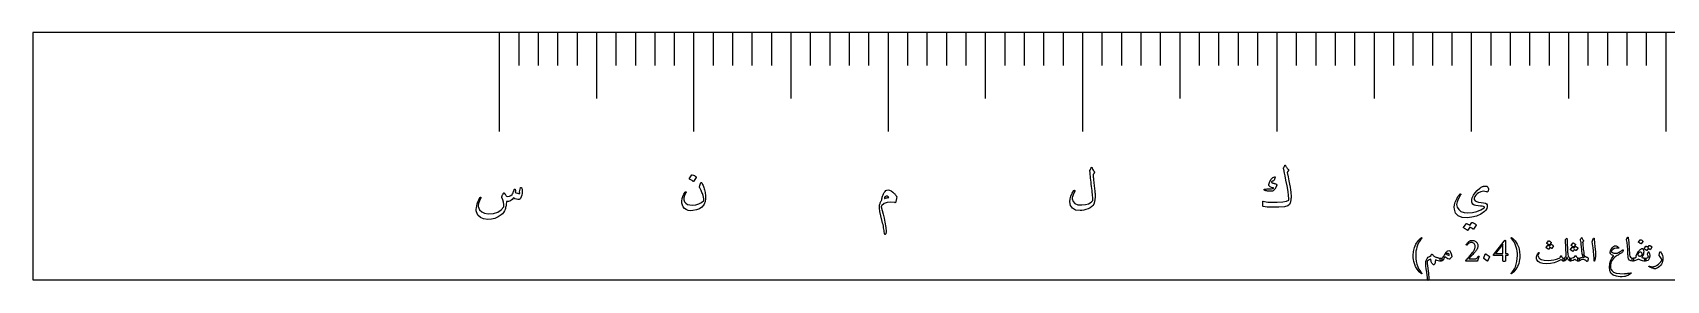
# Model space of a CAD drawing. Header units: millimetres. Extents: x -198 to 198, y 0 to 30.
# Drawn here: x -198 to 0.1, y -0.1 to 30 of the extents above; entities that cross this region are included whole.
import ezdxf

# ---------------------------------------------------------------- set-up
doc = ezdxf.new("R2010")
doc.units = ezdxf.units.MM
for name, color, linetype in [('CUT_OUTER', 1, 'Continuous'), ('ENGRAVE', 7, 'Continuous'), ('ENGRAVE_FINE', 8, 'Continuous'), ('TEXT', 5, 'Continuous')]:
    doc.layers.add(name, color=color, linetype=linetype)

msp = doc.modelspace()

# ---------------------------------------------------------------- linework, layer by layer
at = {"layer": 'CUT_OUTER'}
msp.add_lwpolyline([(-197.9899, 0), (197.9899, 0), (197.9899, 30), (-197.9899, 30)], close=True, dxfattribs=at)
at = {"layer": 'ENGRAVE'}
for points in [[(-141.4214, 30), (-141.4214, 18)], [(-129.6362, 30), (-129.6362, 22)], [(-117.8511, 30), (-117.8511, 18)], [(-106.066, 30), (-106.066, 22)], [(-94.2809, 30), (-94.2809, 18)], [(-82.4958, 30), (-82.4958, 22)], [(-70.7107, 30), (-70.7107, 18)], [(-58.9256, 30), (-58.9256, 22)], [(-47.1405, 30), (-47.1405, 18)], [(-35.3553, 30), (-35.3553, 22)], [(-23.5702, 30), (-23.5702, 18)], [(-11.7851, 30), (-11.7851, 22)], [(0, 30), (0, 18)]]:
    msp.add_lwpolyline(points, dxfattribs=at)
at = {"layer": 'ENGRAVE_FINE'}
for points in [[(-139.0643, 30), (-139.0643, 26)], [(-136.7073, 30), (-136.7073, 26)], [(-134.3503, 30), (-134.3503, 26)], [(-131.9933, 30), (-131.9933, 26)], [(-127.2792, 30), (-127.2792, 26)], [(-124.9222, 30), (-124.9222, 26)], [(-122.5652, 30), (-122.5652, 26)], [(-120.2082, 30), (-120.2082, 26)], [(-115.4941, 30), (-115.4941, 26)], [(-113.1371, 30), (-113.1371, 26)], [(-110.7801, 30), (-110.7801, 26)], [(-108.423, 30), (-108.423, 26)], [(-103.709, 30), (-103.709, 26)], [(-101.352, 30), (-101.352, 26)], [(-98.9949, 30), (-98.9949, 26)], [(-96.6379, 30), (-96.6379, 26)], [(-91.9239, 30), (-91.9239, 26)], [(-89.5669, 30), (-89.5669, 26)], [(-87.2098, 30), (-87.2098, 26)], [(-84.8528, 30), (-84.8528, 26)], [(-80.1388, 30), (-80.1388, 26)], [(-77.7817, 30), (-77.7817, 26)], [(-75.4247, 30), (-75.4247, 26)], [(-73.0677, 30), (-73.0677, 26)], [(-68.3537, 30), (-68.3537, 26)], [(-65.9966, 30), (-65.9966, 26)], [(-63.6396, 30), (-63.6396, 26)], [(-61.2826, 30), (-61.2826, 26)], [(-56.5685, 30), (-56.5685, 26)], [(-54.2115, 30), (-54.2115, 26)], [(-51.8545, 30), (-51.8545, 26)], [(-49.4975, 30), (-49.4975, 26)], [(-44.7834, 30), (-44.7834, 26)], [(-42.4264, 30), (-42.4264, 26)], [(-40.0694, 30), (-40.0694, 26)], [(-37.7124, 30), (-37.7124, 26)], [(-32.9983, 30), (-32.9983, 26)], [(-30.6413, 30), (-30.6413, 26)], [(-28.2843, 30), (-28.2843, 26)], [(-25.9272, 30), (-25.9272, 26)], [(-21.2132, 30), (-21.2132, 26)], [(-18.8562, 30), (-18.8562, 26)], [(-16.4992, 30), (-16.4992, 26)], [(-14.1421, 30), (-14.1421, 26)], [(-9.4281, 30), (-9.4281, 26)], [(-7.0711, 30), (-7.0711, 26)], [(-4.714, 30), (-4.714, 26)], [(-2.357, 30), (-2.357, 26)]]:
    msp.add_lwpolyline(points, dxfattribs=at)
at = {"layer": 'TEXT'}
for points in [[(-46.0856, 13.8452), (-46.0493, 13.776), (-46.0114, 13.7105), (-45.9719, 13.6486), (-45.9308, 13.5903), (-45.8876, 13.5357), (-45.8421, 13.4847), (-45.7941, 13.4373), (-45.7437, 13.3935), (-45.7243, 13.369), (-45.7179, 13.3403), (-45.7243, 13.3077), (-45.7437, 13.271), (-45.8598, 13.0774), (-45.8711, 13.0565), (-45.8792, 13.0387), (-45.884, 13.0242), (-45.8856, 13.0129), (-45.7796, 12.4897), (-45.6872, 12.0169), (-45.6086, 11.5946), (-45.5437, 11.2226), (-45.4929, 10.9014), (-45.4566, 10.6315), (-45.4348, 10.4127), (-45.4275, 10.2452), (-45.4275, 9.929), (-45.4332, 9.8288), (-45.4437, 9.7282), (-45.459, 9.6272), (-45.4792, 9.5258), (-45.5046, 9.424), (-45.5356, 9.3218), (-45.5723, 9.2192), (-45.6146, 9.1161), (-45.809, 8.9633), (-46.2372, 8.8597), (-46.8993, 8.8052), (-47.7953, 8.8), (-48.0751, 8.8097), (-48.334, 8.8258), (-48.5719, 8.8484), (-48.7888, 8.8774), (-48.8086, 8.8859), (-48.8227, 8.8984), (-48.8312, 8.9149), (-48.834, 8.9355), (-48.8398, 9.0343), (-48.8445, 9.1242), (-48.8479, 9.2052), (-48.8501, 9.2774), (-48.8511, 9.3415), (-48.8509, 9.3984), (-48.8495, 9.448), (-48.8469, 9.4903), (-48.8441, 9.5141), (-48.8356, 9.5274), (-48.8215, 9.5302), (-48.8017, 9.5226), (-48.6509, 9.477), (-48.4566, 9.4435), (-48.2187, 9.4222), (-47.9372, 9.4129), (-47.0965, 9.4133), (-46.4388, 9.4532), (-45.9642, 9.5327), (-45.6727, 9.6516), (-45.6731, 9.848), (-45.713, 10.2048), (-45.7925, 10.7222), (-45.9114, 11.4), (-46.036, 12.0786), (-46.1324, 12.5919), (-46.2005, 12.9399), (-46.2405, 13.1226), (-46.253, 13.1726), (-46.2646, 13.2194), (-46.2755, 13.2629), (-46.2856, 13.3032), (-46.2949, 13.3399), (-46.3034, 13.3726), (-46.311, 13.4012), (-46.3179, 13.4258), (-46.3292, 13.4794), (-46.3308, 13.5306), (-46.3227, 13.5794), (-46.305, 13.6258), (-46.1824, 13.871), (-46.1723, 13.8875), (-46.1614, 13.8984), (-46.1497, 13.9036), (-46.1372, 13.9032), (-46.1219, 13.8948), (-46.1082, 13.8823), (-46.0961, 13.8657), (-46.0856, 13.8452)], [(-118.064, 12.7355), (-118.056, 12.7435), (-118.0447, 12.7484), (-118.0302, 12.75), (-118.0124, 12.7484), (-117.887, 12.6976), (-117.7689, 12.6355), (-117.658, 12.5621), (-117.5544, 12.4774), (-117.5443, 12.4645), (-117.5398, 12.4516), (-117.541, 12.4387), (-117.5479, 12.4258), (-117.8511, 11.9355), (-117.8624, 11.9238), (-117.8769, 11.921), (-117.8947, 11.927), (-117.9156, 11.9419), (-117.9338, 11.9548), (-117.9624, 11.9742), (-118.0015, 12), (-118.0511, 12.0323), (-118.112, 12.071), (-118.185, 12.1161), (-118.2701, 12.1677), (-118.3673, 12.2258), (-118.3802, 12.2355), (-118.3866, 12.2452), (-118.3866, 12.2548), (-118.3802, 12.2645)], [(-69.6687, 13.6), (-69.6575, 13.6198), (-69.6429, 13.6339), (-69.6252, 13.6423), (-69.6042, 13.6452), (-69.5833, 13.6415), (-69.5655, 13.6306), (-69.551, 13.6125), (-69.5397, 13.5871), (-69.4796, 13.4391), (-69.4155, 13.3113), (-69.3474, 13.2036), (-69.2752, 13.1161), (-69.2538, 13.0847), (-69.2478, 13.0484), (-69.257, 13.0073), (-69.2816, 12.9613), (-69.2974, 12.9391), (-69.3123, 12.9177), (-69.3264, 12.8972), (-69.3397, 12.8774), (-69.3522, 12.8589), (-69.3639, 12.8419), (-69.3748, 12.8266), (-69.3849, 12.8129), (-69.4018, 12.7879), (-69.4139, 12.7581), (-69.4212, 12.7234), (-69.4236, 12.6839), (-69.4159, 12.5724), (-69.4058, 12.4508), (-69.3933, 12.3192), (-69.3784, 12.1774), (-69.3615, 12.0256), (-69.3429, 11.8637), (-69.3228, 11.6917), (-69.301, 11.5097), (-69.2766, 11.328), (-69.255, 11.1573), (-69.2363, 10.9974), (-69.2204, 10.8484), (-69.2068, 10.7099), (-69.1954, 10.5815), (-69.1859, 10.4631), (-69.1784, 10.3548), (-69.17, 10.0343), (-69.1962, 9.7306), (-69.257, 9.444), (-69.3526, 9.1742), (-69.4458, 9.0157), (-69.5897, 8.8694), (-69.7845, 8.7351), (-70.03, 8.6129), (-70.2962, 8.5117), (-70.5462, 8.4403), (-70.78, 8.3988), (-70.9978, 8.3871), (-71.5429, 8.4621), (-71.9333, 8.6677), (-72.1687, 9.004), (-72.2494, 9.471), (-72.2212, 9.819), (-72.13, 10.1597), (-71.976, 10.4931), (-71.7591, 10.8194), (-71.7425, 10.8383), (-71.7252, 10.85), (-71.707, 10.8544), (-71.6881, 10.8516), (-71.6679, 10.844), (-71.6526, 10.8339), (-71.6421, 10.8214), (-71.6365, 10.8065), (-71.6325, 10.7843), (-71.6333, 10.7629), (-71.6389, 10.7423), (-71.6494, 10.7226), (-71.7974, 10.4343), (-71.8994, 10.1887), (-71.9554, 9.9859), (-71.9655, 9.8258), (-71.8579, 9.481), (-71.6252, 9.2403), (-71.2675, 9.1036), (-70.7849, 9.071), (-70.3498, 9.1181), (-69.98, 9.2274), (-69.6756, 9.3988), (-69.4365, 9.6323), (-69.4415, 9.745), (-69.4502, 9.8766), (-69.4625, 10.0272), (-69.4784, 10.1968), (-69.4984, 10.3857), (-69.5228, 10.5944), (-69.5516, 10.8228), (-69.5849, 11.071), (-69.6163, 11.327), (-69.6462, 11.579), (-69.6744, 11.827), (-69.701, 12.071), (-69.7256, 12.3109), (-69.7478, 12.5468), (-69.7675, 12.7786), (-69.7849, 13.0065), (-69.8107, 13.2258), (-69.8095, 13.2508), (-69.8058, 13.2742), (-69.7998, 13.296), (-69.7913, 13.3161)], [(-47.3824, 12.5032), (-47.3703, 12.5016), (-47.3598, 12.4968), (-47.3509, 12.4887), (-47.3437, 12.4774), (-47.3413, 12.4673), (-47.3405, 12.4565), (-47.3413, 12.4448), (-47.3437, 12.4323), (-47.4792, 12.0903), (-47.4957, 12.0556), (-47.513, 12.029), (-47.5312, 12.0105), (-47.5501, 12), (-47.6312, 11.977), (-47.7001, 11.9468), (-47.757, 11.9093), (-47.8017, 11.8645), (-47.8106, 11.8411), (-47.7985, 11.8161), (-47.7655, 11.7895), (-47.7114, 11.7613), (-47.6753, 11.7488), (-47.638, 11.7371), (-47.5995, 11.7262), (-47.5598, 11.7161), (-47.5185, 11.7069), (-47.4751, 11.6984), (-47.4298, 11.6907), (-47.3824, 11.6839), (-47.2187, 11.6157), (-47.1663, 11.4758), (-47.2251, 11.2641), (-47.3953, 10.9806), (-47.4655, 10.8964), (-47.534, 10.8306), (-47.6009, 10.7835), (-47.6663, 10.7548), (-47.738, 10.7399), (-47.8372, 10.7339), (-47.9638, 10.7367), (-48.1179, 10.7484), (-48.1965, 10.756), (-48.2711, 10.7661), (-48.3417, 10.7786), (-48.4082, 10.7935), (-48.4707, 10.8097), (-48.5292, 10.8258), (-48.5836, 10.8419), (-48.634, 10.8581), (-48.665, 10.8754), (-48.6872, 10.8952), (-48.7005, 10.9173), (-48.705, 10.9419), (-48.7009, 10.9673), (-48.6888, 10.9855), (-48.6687, 10.9964), (-48.6405, 11), (-48.5505, 11.006), (-48.4485, 11.0113), (-48.3344, 11.0157), (-48.2082, 11.0194), (-47.9727, 11.0262), (-47.7888, 11.0403), (-47.6566, 11.0617), (-47.5759, 11.0903), (-47.5655, 11.098), (-47.5598, 11.1081), (-47.559, 11.1206), (-47.563, 11.1355), (-47.5687, 11.1448), (-47.5792, 11.1532), (-47.5945, 11.1609), (-47.6146, 11.1677), (-47.8017, 11.2129), (-47.88, 11.2355), (-47.9469, 11.2645), (-48.0025, 11.3), (-48.0469, 11.3419), (-48.0844, 11.3911), (-48.1066, 11.4419), (-48.1134, 11.4944), (-48.105, 11.5484), (-47.9872, 11.9129), (-47.8275, 12.1935), (-47.6259, 12.3903), (-47.3824, 12.5032)], [(-138.8601, 11.1419), (-138.8488, 11.1702), (-138.8343, 11.1903), (-138.8165, 11.2024), (-138.7955, 11.2065), (-138.7685, 11.2032), (-138.7455, 11.1935), (-138.7266, 11.1774), (-138.7117, 11.1548), (-138.675, 11.0742), (-138.6488, 10.9742), (-138.633, 10.8548), (-138.6278, 10.7161), (-138.6419, 10.4895), (-138.6843, 10.2742), (-138.7548, 10.0702), (-138.8536, 9.8774), (-138.8875, 9.831), (-138.9246, 9.7952), (-138.9649, 9.7698), (-139.0085, 9.7548), (-139.1661, 9.7448), (-139.3359, 9.7726), (-139.5177, 9.8383), (-139.7117, 9.9419), (-139.875, 9.7181), (-140.0681, 9.5694), (-140.2911, 9.4956), (-140.5439, 9.4968), (-140.5522, 9.3607), (-140.5641, 9.2298), (-140.5796, 9.1042), (-140.5988, 8.9839), (-140.6216, 8.8679), (-140.648, 8.7556), (-140.678, 8.647), (-140.7117, 8.5419), (-140.7899, 8.3524), (-140.8955, 8.1774), (-141.0286, 8.0169), (-141.1891, 7.871), (-141.5645, 7.621), (-141.9617, 7.4452), (-142.3806, 7.3435), (-142.8214, 7.3161), (-143.3177, 7.3835), (-143.7101, 7.5597), (-143.9984, 7.8448), (-144.1826, 8.2387), (-144.2076, 8.3806), (-144.2117, 8.5484), (-144.1947, 8.7419), (-144.1568, 8.9613), (-144.096, 9.2016), (-144.0101, 9.4516), (-143.8992, 9.7113), (-143.7633, 9.9806), (-143.7524, 9.9976), (-143.7391, 10.0097), (-143.7234, 10.0169), (-143.7052, 10.0194), (-143.6871, 10.0177), (-143.6714, 10.0129), (-143.658, 10.0048), (-143.6472, 9.9935), (-143.6399, 9.977), (-143.6375, 9.9597), (-143.6399, 9.9415), (-143.6472, 9.9226), (-143.8197, 9.5641), (-143.931, 9.2694), (-143.981, 9.0383), (-143.9697, 8.871), (-143.8068, 8.502), (-143.5504, 8.2339), (-143.2004, 8.0665), (-142.7568, 8), (-142.1367, 8.0395), (-141.6117, 8.1968), (-141.1818, 8.4718), (-140.8472, 8.8645), (-140.8484, 9.1234), (-140.8907, 9.3968), (-140.9742, 9.6847), (-141.0988, 9.9871), (-141.1145, 10.0177), (-141.123, 10.0452), (-141.1242, 10.0694), (-141.1181, 10.0903), (-141.0835, 10.1623), (-141.0504, 10.2298), (-141.0189, 10.2929), (-140.9891, 10.3516), (-140.9609, 10.405), (-140.9343, 10.4524), (-140.9093, 10.4938), (-140.8859, 10.529), (-140.8726, 10.544), (-140.8585, 10.55), (-140.8435, 10.5472), (-140.8278, 10.5355), (-140.8197, 10.5266), (-140.8085, 10.5129), (-140.7939, 10.4944), (-140.7762, 10.471), (-140.756, 10.4427), (-140.7343, 10.4097), (-140.7109, 10.3718), (-140.6859, 10.329), (-140.6351, 10.2468), (-140.5923, 10.1871), (-140.5576, 10.15), (-140.531, 10.1355), (-140.3633, 10.1214), (-140.1955, 10.15), (-140.0278, 10.2214), (-139.8601, 10.3355), (-139.7992, 10.4113), (-139.7391, 10.5355), (-139.6798, 10.7081), (-139.6214, 10.929), (-139.6157, 10.95), (-139.6052, 10.9677), (-139.5899, 10.9823), (-139.5697, 10.9935), (-139.5508, 11.0008), (-139.5326, 11.0032), (-139.5153, 11.0008), (-139.4988, 10.9935), (-139.4742, 10.9532), (-139.4649, 10.8774), (-139.471, 10.7661), (-139.4923, 10.6194), (-139.3621, 10.5395), (-139.223, 10.4871), (-139.075, 10.4621), (-138.9181, 10.4645), (-138.9201, 10.5117), (-138.9262, 10.55), (-138.9363, 10.5794), (-138.9504, 10.6), (-138.9665, 10.6194), (-138.9762, 10.6387), (-138.9794, 10.6581), (-138.9762, 10.6774)], [(-116.8705, 11.7677), (-116.8165, 11.6589), (-116.764, 11.5452), (-116.7132, 11.4266), (-116.664, 11.3032), (-116.6173, 11.1742), (-116.5737, 11.0387), (-116.5334, 10.8968), (-116.4963, 10.7484), (-116.4644, 10.6006), (-116.4398, 10.454), (-116.4225, 10.3087), (-116.4124, 10.1645), (-116.4096, 10.0212), (-116.414, 9.8782), (-116.4257, 9.7357), (-116.4447, 9.5935), (-116.4761, 9.4444), (-116.5189, 9.3065), (-116.5729, 9.1798), (-116.6382, 9.0645), (-116.8604, 8.802), (-117.1527, 8.6016), (-117.5152, 8.4633), (-117.9479, 8.3871), (-118.2608, 8.3794), (-118.535, 8.421), (-118.7705, 8.5117), (-118.9673, 8.6516), (-119.1152, 8.8315), (-119.2173, 9.0419), (-119.2733, 9.2831), (-119.2834, 9.5548), (-119.2467, 9.8427), (-119.1689, 10.1194), (-119.0499, 10.3847), (-118.8898, 10.6387), (-118.8644, 10.6677), (-118.8398, 10.6839), (-118.816, 10.6871), (-118.7931, 10.6774), (-118.7717, 10.6573), (-118.7656, 10.629), (-118.7749, 10.5927), (-118.7995, 10.5484), (-118.9592, 10.2286), (-119.0382, 9.9403), (-119.0366, 9.6835), (-118.9544, 9.4581), (-118.804, 9.2774), (-118.5915, 9.1484), (-118.3169, 9.071), (-117.9802, 9.0452), (-117.5733, 9.0851), (-117.2108, 9.1919), (-116.8927, 9.3657), (-116.6189, 9.6065), (-116.6132, 9.6149), (-116.6092, 9.6274), (-116.6068, 9.644), (-116.606, 9.6645), (-116.6152, 9.8262), (-116.6495, 10.0145), (-116.7088, 10.2294), (-116.7931, 10.471), (-116.8406, 10.5925), (-116.8866, 10.7056), (-116.931, 10.8103), (-116.9737, 10.9065), (-117.0152, 10.9938), (-117.056, 11.0718), (-117.0959, 11.1405), (-117.135, 11.2), (-117.1535, 11.231), (-117.164, 11.2597), (-117.1665, 11.2859), (-117.1608, 11.3097), (-116.9673, 11.7871), (-116.9491, 11.8149), (-116.9269, 11.821), (-116.9007, 11.8052), (-116.8705, 11.7677)], [(-95.068, 9.6129), (-95.0505, 9.7159), (-95.0301, 9.8185), (-95.0069, 9.9208), (-94.9809, 10.0226), (-94.9513, 10.1232), (-94.9172, 10.2218), (-94.8787, 10.3183), (-94.8357, 10.4129), (-94.7406, 10.5843), (-94.6422, 10.7177), (-94.5406, 10.8133), (-94.4357, 10.871), (-94.2761, 10.8988), (-94.1003, 10.8661), (-93.9083, 10.773), (-93.7003, 10.6194), (-93.643, 10.5702), (-93.5874, 10.5194), (-93.5333, 10.4669), (-93.4809, 10.4129), (-93.4297, 10.3573), (-93.3793, 10.3), (-93.3297, 10.2411), (-93.2809, 10.1806), (-93.2559, 10.1456), (-93.239, 10.1113), (-93.2301, 10.0778), (-93.2293, 10.0452), (-93.2511, 9.9135), (-93.2712, 9.796), (-93.2898, 9.6925), (-93.3067, 9.6032), (-93.3216, 9.5292), (-93.3341, 9.4718), (-93.3442, 9.4308), (-93.3519, 9.4065), (-93.3708, 9.3766), (-93.3954, 9.3581), (-93.4257, 9.3508), (-93.4615, 9.3548), (-93.9611, 9.425), (-94.3954, 9.3839), (-94.7644, 9.2315), (-95.068, 8.9677), (-95.0894, 8.9355), (-95.1019, 8.9032), (-95.1055, 8.871), (-95.1003, 8.8387), (-94.9865, 8.404), (-94.8777, 7.9516), (-94.7736, 7.4815), (-94.6745, 6.9935), (-94.5624, 6.3371), (-94.5164, 5.8645), (-94.5365, 5.5758), (-94.6228, 5.471), (-94.6579, 5.479), (-94.6857, 5.5097), (-94.7063, 5.5629), (-94.7196, 5.6387), (-94.7353, 5.7968), (-94.7567, 5.9613), (-94.7837, 6.1323), (-94.8164, 6.3097), (-94.8539, 6.4931), (-94.8954, 6.6823), (-94.941, 6.877), (-94.9906, 7.0774), (-95.1563, 7.7496), (-95.2664, 8.2823), (-95.3208, 8.6754), (-95.3196, 8.929), (-95.3013, 9.047), (-95.2785, 9.1556), (-95.2513, 9.255), (-95.2196, 9.3452), (-95.1847, 9.426), (-95.1478, 9.4976), (-95.1089, 9.5599), (-95.068, 9.6129)], [(-94.7325, 9.8516), (-94.6728, 9.8764), (-94.6099, 9.8992), (-94.5438, 9.92), (-94.4745, 9.9387), (-94.4023, 9.9554), (-94.3277, 9.9702), (-94.2507, 9.9829), (-94.1712, 9.9935), (-94.2829, 10.0786), (-94.3793, 10.1339), (-94.4603, 10.1593), (-94.5261, 10.1548), (-94.6043, 10.1165), (-94.6648, 10.0532), (-94.7075, 9.9649), (-94.7325, 9.8516)], [(-21.7057, 10.6581), (-21.9146, 10.7278), (-22.1476, 10.7306), (-22.4049, 10.6665), (-22.6864, 10.5355), (-22.865, 10.4105), (-23.0138, 10.2613), (-23.1327, 10.0879), (-23.2218, 9.8903), (-23.2307, 9.8508), (-23.2315, 9.8097), (-23.2243, 9.7669), (-23.2089, 9.7226), (-23.1065, 9.5847), (-22.9347, 9.4806), (-22.6936, 9.4105), (-22.3831, 9.3742), (-22.0767, 9.3415), (-21.8541, 9.2823), (-21.7154, 9.1964), (-21.6605, 9.0839), (-21.6545, 8.8484), (-21.7009, 8.6387), (-21.7997, 8.4548), (-21.9509, 8.2968), (-22.4311, 7.969), (-22.9428, 7.7274), (-23.486, 7.5722), (-24.0605, 7.5032), (-24.688, 7.5468), (-25.1573, 7.7355), (-25.4686, 8.0694), (-25.6218, 8.5484), (-25.6307, 8.8113), (-25.5928, 9.0968), (-25.5081, 9.4048), (-25.3767, 9.7355), (-25.3309, 9.8274), (-25.2839, 9.9161), (-25.2358, 10.0016), (-25.1864, 10.0839), (-25.1353, 10.1633), (-25.0823, 10.2403), (-25.0273, 10.3149), (-24.9702, 10.3871), (-24.9396, 10.4169), (-24.9122, 10.429), (-24.888, 10.4234), (-24.867, 10.4), (-24.8553, 10.371), (-24.8525, 10.3419), (-24.8585, 10.3129), (-24.8735, 10.2839), (-25.1388, 9.8565), (-25.296, 9.471), (-25.3452, 9.1274), (-25.2864, 8.8258), (-25.0968, 8.5081), (-24.8186, 8.2839), (-24.4517, 8.1532), (-23.996, 8.1161), (-23.4122, 8.1625), (-22.8864, 8.2823), (-22.4186, 8.4754), (-22.0089, 8.7419), (-21.9843, 8.7645), (-21.9751, 8.7871), (-21.9811, 8.8097), (-22.0025, 8.8323), (-22.0892, 8.8742), (-22.2396, 8.9097), (-22.4537, 8.9387), (-22.7315, 8.9613), (-23.0142, 8.996), (-23.2299, 9.0613), (-23.3787, 9.1573), (-23.4605, 9.2839), (-23.4985, 9.4327), (-23.5089, 9.5887), (-23.492, 9.752), (-23.4476, 9.9226), (-23.3037, 10.2577), (-23.1041, 10.5661), (-22.8489, 10.848), (-22.538, 11.1032), (-22.4553, 11.1637), (-22.3751, 11.2161), (-22.2972, 11.2605), (-22.2218, 11.2968), (-22.1493, 11.3254), (-22.0799, 11.3468), (-22.0138, 11.3609), (-21.9509, 11.3677), (-21.7049, 11.3448), (-21.5541, 11.2371), (-21.4985, 11.0448), (-21.538, 10.7677), (-21.5678, 10.6931), (-21.6057, 10.65), (-21.6517, 10.6383), (-21.7057, 10.6581)], [(-23.5122, 6.9355), (-23.5041, 6.9435), (-23.4928, 6.9484), (-23.4783, 6.95), (-23.4605, 6.9484), (-23.397, 6.9246), (-23.3355, 6.8984), (-23.2761, 6.8698), (-23.2186, 6.8387), (-23.1628, 6.8048), (-23.1081, 6.7677), (-23.0547, 6.7274), (-23.0025, 6.6839), (-22.9924, 6.6706), (-22.988, 6.6565), (-22.9892, 6.6415), (-22.996, 6.6258), (-23.3057, 6.1355), (-23.3142, 6.129), (-23.3267, 6.129), (-23.3432, 6.1355), (-23.3638, 6.1484), (-23.3779, 6.1603), (-23.4009, 6.1766), (-23.4327, 6.1974), (-23.4735, 6.2226), (-23.5235, 6.2526), (-23.5831, 6.2879), (-23.6525, 6.3284), (-23.7315, 6.3742), (-23.9767, 5.9935), (-23.988, 5.9819), (-24.0025, 5.979), (-24.0202, 5.9851), (-24.0412, 6), (-24.0593, 6.0129), (-24.088, 6.0323), (-24.1271, 6.0581), (-24.1767, 6.0903), (-24.2376, 6.129), (-24.3105, 6.1742), (-24.3956, 6.2258), (-24.4928, 6.2839), (-24.5029, 6.2935), (-24.5073, 6.3032), (-24.5061, 6.3129), (-24.4993, 6.3226), (-24.1831, 6.7935), (-24.1751, 6.8016), (-24.1638, 6.8065), (-24.1493, 6.8081), (-24.1315, 6.8065), (-24.0775, 6.7889), (-24.0251, 6.7685), (-23.9743, 6.7454), (-23.9251, 6.7194), (-23.8775, 6.6909), (-23.8315, 6.6605), (-23.7872, 6.628), (-23.7444, 6.5935)], [(-30.3145, 2.9194), (-30.2986, 2.5648), (-30.251, 2.2188), (-30.1716, 1.8813), (-30.0605, 1.5524), (-29.9531, 1.3155), (-29.8286, 1.1048), (-29.687, 0.9204), (-29.5282, 0.7621), (-29.5887, 0.6935), (-29.878, 0.9582), (-30.121, 1.2601), (-30.3175, 1.5993), (-30.4677, 1.9758), (-30.5312, 2.2026), (-30.5766, 2.4355), (-30.6038, 2.6744), (-30.6129, 2.9194), (-30.5756, 3.4277), (-30.4637, 3.8962), (-30.2772, 4.3248), (-30.0161, 4.7137), (-29.9671, 4.7717), (-29.9168, 4.8286), (-29.8653, 4.8846), (-29.8125, 4.9395), (-29.7584, 4.9929), (-29.7031, 5.0444), (-29.6465, 5.0938), (-29.5887, 5.1411), (-29.5282, 5.0565), (-29.7301, 4.8584), (-29.9042, 4.6109), (-30.0507, 4.314), (-30.1694, 3.9677), (-30.2329, 3.7117), (-30.2782, 3.4516), (-30.3054, 3.1875), (-30.3145, 2.9194)], [(-22.621, 2.8387), (-22.6414, 2.7887), (-22.6623, 2.7354), (-22.6837, 2.6788), (-22.7056, 2.619), (-22.7273, 2.5586), (-22.748, 2.5005), (-22.7676, 2.4447), (-22.7863, 2.3911), (-22.8029, 2.343), (-22.8165, 2.3034), (-22.8271, 2.2724), (-22.8347, 2.25), (-24.1976, 2.25), (-24.2038, 2.2547), (-24.2102, 2.2606), (-24.2169, 2.2678), (-24.2238, 2.2762), (-24.23, 2.2849), (-24.2344, 2.2928), (-24.237, 2.3), (-24.2379, 2.3065), (-24.1547, 2.4002), (-24.0706, 2.496), (-23.9854, 2.5938), (-23.8992, 2.6935), (-23.8135, 2.7941), (-23.7298, 2.8942), (-23.6482, 2.9937), (-23.5685, 3.0927), (-23.4927, 3.1895), (-23.4224, 3.2823), (-23.3576, 3.371), (-23.2984, 3.4556), (-23.2433, 3.5416), (-23.1991, 3.622), (-23.1657, 3.6968), (-23.1431, 3.7661), (-23.1282, 3.8334), (-23.1174, 3.9022), (-23.111, 3.9725), (-23.1089, 4.0444), (-23.1166, 4.1411), (-23.1396, 4.2298), (-23.178, 4.3105), (-23.2319, 4.3831), (-23.2975, 4.443), (-23.3715, 4.4859), (-23.4538, 4.5116), (-23.5444, 4.5202), (-23.6205, 4.5159), (-23.6915, 4.503), (-23.7576, 4.4816), (-23.8185, 4.4516), (-23.8742, 4.4166), (-23.9244, 4.38), (-23.969, 4.342), (-24.0081, 4.3024), (-24.0413, 4.2646), (-24.0685, 4.2319), (-24.0897, 4.2041), (-24.1048, 4.1815), (-24.1171, 4.1831), (-24.1295, 4.188), (-24.1423, 4.1962), (-24.1552, 4.2077), (-24.1667, 4.2199), (-24.1749, 4.2303), (-24.1798, 4.239), (-24.1815, 4.246), (-24.1728, 4.2673), (-24.1588, 4.2949), (-24.1395, 4.3288), (-24.1149, 4.369), (-24.0851, 4.4128), (-24.0499, 4.4577), (-24.0095, 4.5035), (-23.9637, 4.5504), (-23.9134, 4.596), (-23.8594, 4.6381), (-23.8015, 4.6767), (-23.7399, 4.7117), (-23.6745, 4.7408), (-23.6053, 4.7616), (-23.5324, 4.7741), (-23.4556, 4.7782), (-23.363, 4.7723), (-23.2747, 4.7545), (-23.1907, 4.7249), (-23.1109, 4.6835), (-23.0373, 4.6327), (-22.9718, 4.5751), (-22.9143, 4.5107), (-22.8649, 4.4395), (-22.8252, 4.3637), (-22.7969, 4.2853), (-22.7799, 4.2044), (-22.7742, 4.121), (-22.778, 4.0376), (-22.7893, 3.9567), (-22.8082, 3.8783), (-22.8347, 3.8024), (-22.8677, 3.7291), (-22.9062, 3.6583), (-22.9504, 3.59), (-23, 3.5242), (-23.0704, 3.4381), (-23.1447, 3.3493), (-23.2227, 3.2577), (-23.3044, 3.1633), (-23.387, 3.0691), (-23.4672, 2.9778), (-23.5452, 2.8896), (-23.621, 2.8044), (-23.6918, 2.7249), (-23.755, 2.6537), (-23.8107, 2.5909), (-23.8589, 2.5363), (-23.0766, 2.5363), (-23.0208, 2.541), (-22.9703, 2.5549), (-22.925, 2.5783), (-22.8851, 2.6109), (-22.8484, 2.6531), (-22.813, 2.7051), (-22.7789, 2.767), (-22.746, 2.8387), (-22.7402, 2.8493), (-22.7308, 2.8569), (-22.718, 2.8614), (-22.7016, 2.8629), (-22.6946, 2.8624), (-22.6855, 2.8609), (-22.6744, 2.8584), (-22.6613, 2.8548), (-22.6482, 2.8508), (-22.6371, 2.8468), (-22.628, 2.8427), (-22.621, 2.8387)], [(-19.4839, 4.7863), (-19.4689, 4.7848), (-19.4561, 4.7802), (-19.4457, 4.7727), (-19.4375, 4.7621), (-19.4313, 4.75), (-19.4269, 4.7379), (-19.4243, 4.7258), (-19.4234, 4.7137), (-19.4234, 3.1613), (-19.1895, 3.1613), (-19.1797, 3.1583), (-19.1704, 3.1492), (-19.1615, 3.1341), (-19.1532, 3.1129), (-19.1462, 3.0877), (-19.1411, 3.0605), (-19.1381, 3.0312), (-19.1371, 3), (-19.1379, 2.9793), (-19.1401, 2.9617), (-19.1439, 2.9471), (-19.1492, 2.9355), (-19.4234, 2.9355), (-19.4234, 2.246), (-19.425, 2.2453), (-19.4299, 2.2434), (-19.4381, 2.2403), (-19.4496, 2.2359), (-19.4684, 2.2315), (-19.4985, 2.2283), (-19.5399, 2.2264), (-19.5927, 2.2258), (-19.6545, 2.2278), (-19.6986, 2.2339), (-19.7251, 2.244), (-19.7339, 2.2581), (-19.7339, 2.9355), (-20.8427, 2.9355), (-20.8522, 2.9422), (-20.8604, 2.9501), (-20.8673, 2.9593), (-20.873, 2.9698), (-20.8774, 2.9805), (-20.8805, 2.9904), (-20.8824, 2.9996), (-20.8831, 3.0081), (-19.6008, 4.6855), (-19.5897, 4.6985), (-19.5766, 4.7132), (-19.5615, 4.7297), (-19.5444, 4.748), (-19.527, 4.7647), (-19.5111, 4.7767), (-19.4967, 4.7839), (-19.4839, 4.7863)], [(-19.7339, 4.3145), (-20.6169, 3.1613), (-19.7339, 3.1613)], [(-17.9758, 2.9194), (-17.9849, 3.1875), (-18.0121, 3.4516), (-18.0575, 3.7117), (-18.121, 3.9677), (-18.2394, 4.3155), (-18.3851, 4.6129), (-18.558, 4.8599), (-18.7581, 5.0565), (-18.7016, 5.1411), (-18.5869, 5.0449), (-18.4768, 4.9415), (-18.3712, 4.8311), (-18.2702, 4.7137), (-18.0108, 4.3279), (-17.8256, 3.9002), (-17.7145, 3.4307), (-17.6774, 2.9194), (-17.6865, 2.6744), (-17.7137, 2.4355), (-17.7591, 2.2026), (-17.8226, 1.9758), (-17.9728, 1.5993), (-18.1694, 1.2601), (-18.4123, 0.9582), (-18.7016, 0.6935), (-18.7581, 0.7621), (-18.6026, 0.9189), (-18.4627, 1.1028), (-18.3385, 1.314), (-18.2298, 1.5524), (-18.1187, 1.8813), (-18.0393, 2.2188), (-17.9917, 2.5648), (-17.9758, 2.9194)], [(-13.9315, 4.2863), (-13.9264, 4.2913), (-13.9194, 4.2944), (-13.9103, 4.2954), (-13.8992, 4.2944), (-13.8595, 4.2795), (-13.8211, 4.2631), (-13.7839, 4.2452), (-13.748, 4.2258), (-13.7131, 4.2046), (-13.6789, 4.1815), (-13.6455, 4.1562), (-13.6129, 4.129), (-13.6066, 4.1207), (-13.6038, 4.1119), (-13.6046, 4.1026), (-13.6089, 4.0927), (-13.8024, 3.7863), (-13.8077, 3.7823), (-13.8155, 3.7823), (-13.8259, 3.7863), (-13.8387, 3.7944), (-13.8472, 3.7999), (-13.8604, 3.8085), (-13.8784, 3.8201), (-13.9012, 3.8347), (-13.9288, 3.8521), (-13.9612, 3.872), (-13.9984, 3.8944), (-14.0403, 3.9194), (-14.1815, 3.6935), (-14.1885, 3.688), (-14.1976, 3.6875), (-14.2087, 3.692), (-14.2218, 3.7016), (-14.2331, 3.7097), (-14.251, 3.7218), (-14.2755, 3.7379), (-14.3065, 3.7581), (-14.3445, 3.7823), (-14.3901, 3.8105), (-14.4433, 3.8427), (-14.504, 3.879), (-14.5103, 3.8851), (-14.5131, 3.8911), (-14.5123, 3.8972), (-14.5081, 3.9032), (-14.3105, 4.1935), (-14.3054, 4.1986), (-14.2984, 4.2016), (-14.2893, 4.2026), (-14.2782, 4.2016), (-14.2501, 4.1912), (-14.2223, 4.1799), (-14.1947, 4.168), (-14.1673, 4.1552), (-14.1405, 4.1415), (-14.1144, 4.1265), (-14.0891, 4.1103), (-14.0645, 4.0927)], [(-14.2097, 4.7056), (-14.2046, 4.7107), (-14.1976, 4.7137), (-14.1885, 4.7147), (-14.1774, 4.7137), (-14.1377, 4.6988), (-14.0993, 4.6825), (-14.0621, 4.6646), (-14.0262, 4.6452), (-13.9913, 4.624), (-13.9572, 4.6008), (-13.9238, 4.5756), (-13.8911, 4.5484), (-13.8831, 4.5386), (-13.879, 4.5292), (-13.879, 4.5204), (-13.8831, 4.5121), (-14.0766, 4.2056), (-14.0837, 4.2001), (-14.0927, 4.1996), (-14.1038, 4.2041), (-14.1169, 4.2137), (-14.1283, 4.2218), (-14.1462, 4.2339), (-14.1706, 4.25), (-14.2016, 4.2702), (-14.2397, 4.2944), (-14.2853, 4.3226), (-14.3385, 4.3548), (-14.3992, 4.3911), (-14.4073, 4.3972), (-14.4113, 4.4032), (-14.4113, 4.4093), (-14.4073, 4.4153)], [(-11.5524, 2.6129), (-11.5312, 2.6011), (-11.5161, 2.5776), (-11.5071, 2.5426), (-11.504, 2.496), (-11.5101, 2.3868), (-11.5202, 2.3095), (-11.5343, 2.2639), (-11.5524, 2.25), (-11.6636, 2.2911), (-11.7671, 2.3821), (-11.8632, 2.5229), (-11.9516, 2.7137), (-11.97, 2.7492), (-11.9849, 2.7591), (-11.9962, 2.7432), (-12.004, 2.7016), (-12.0499, 2.5071), (-12.123, 2.3669), (-12.2233, 2.2812), (-12.3508, 2.25), (-12.3627, 2.2528), (-12.374, 2.2611), (-12.3848, 2.2749), (-12.3952, 2.2944), (-12.4287, 2.4186), (-12.4325, 2.5131), (-12.4065, 2.5779), (-12.3508, 2.6129), (-12.2845, 2.6386), (-12.2268, 2.6714), (-12.1777, 2.7112), (-12.1371, 2.7581), (-12.1109, 2.8054), (-12.0927, 2.8589), (-12.0827, 2.9183), (-12.0806, 2.9839), (-12.1492, 4.8105), (-12.1482, 4.8344), (-12.1452, 4.8538), (-12.1401, 4.8687), (-12.1331, 4.879), (-12.0161, 5.0161), (-11.9982, 5.0315), (-11.9849, 5.0333), (-11.9761, 5.0214), (-11.9718, 4.996), (-11.9676, 4.9453), (-11.9632, 4.8901), (-11.9585, 4.8304), (-11.9536, 4.7661), (-11.949, 4.6973), (-11.9451, 4.624), (-11.9419, 4.5461), (-11.9395, 4.4637), (-11.9294, 4.1738), (-11.9194, 3.9168), (-11.9093, 3.6929), (-11.8992, 3.502), (-11.8894, 3.3444), (-11.88, 3.2203), (-11.8712, 3.1297), (-11.8629, 3.0726), (-11.8072, 2.8896), (-11.7369, 2.752), (-11.652, 2.6598), (-11.5524, 2.6129)], [(-10.9798, 4.0323), (-10.9748, 4.0373), (-10.9677, 4.0403), (-10.9587, 4.0413), (-10.9476, 4.0403), (-10.9079, 4.0255), (-10.8695, 4.0091), (-10.8323, 3.9912), (-10.7964, 3.9718), (-10.7615, 3.9506), (-10.7273, 3.9274), (-10.6939, 3.9022), (-10.6613, 3.875), (-10.655, 3.8667), (-10.6522, 3.8579), (-10.653, 3.8485), (-10.6573, 3.8387), (-10.8508, 3.5323), (-10.8561, 3.5282), (-10.8639, 3.5282), (-10.8742, 3.5323), (-10.8871, 3.5403), (-10.8955, 3.5459), (-10.9088, 3.5544), (-10.9268, 3.566), (-10.9496, 3.5806), (-10.9772, 3.598), (-11.0096, 3.6179), (-11.0467, 3.6404), (-11.0887, 3.6653), (-11.2298, 3.4395), (-11.2369, 3.434), (-11.246, 3.4335), (-11.2571, 3.438), (-11.2702, 3.4476), (-11.2815, 3.4556), (-11.2994, 3.4677), (-11.3238, 3.4839), (-11.3548, 3.504), (-11.3929, 3.5282), (-11.4385, 3.5565), (-11.4917, 3.5887), (-11.5524, 3.625), (-11.5587, 3.631), (-11.5615, 3.6371), (-11.5607, 3.6431), (-11.5565, 3.6492), (-11.3589, 3.9395), (-11.3538, 3.9446), (-11.3468, 3.9476), (-11.3377, 3.9486), (-11.3266, 3.9476), (-11.2985, 3.9371), (-11.2707, 3.9259), (-11.2431, 3.9139), (-11.2157, 3.9012), (-11.1889, 3.8875), (-11.1628, 3.8725), (-11.1375, 3.8562), (-11.1129, 3.8387)], [(-11.2581, 4.4516), (-11.253, 4.4567), (-11.246, 4.4597), (-11.2369, 4.4607), (-11.2258, 4.4597), (-11.1861, 4.4448), (-11.1477, 4.4284), (-11.1105, 4.4105), (-11.0746, 4.3911), (-11.0397, 4.37), (-11.0055, 4.3468), (-10.9722, 4.3216), (-10.9395, 4.2944), (-10.9315, 4.2845), (-10.9274, 4.2752), (-10.9274, 4.2664), (-10.9315, 4.2581), (-11.125, 3.9516), (-11.1321, 3.9461), (-11.1411, 3.9456), (-11.1522, 3.9501), (-11.1653, 3.9597), (-11.1767, 3.9677), (-11.1946, 3.9798), (-11.219, 3.996), (-11.25, 4.0161), (-11.2881, 4.0403), (-11.3337, 4.0685), (-11.3868, 4.1008), (-11.4476, 4.1371), (-11.4556, 4.1431), (-11.4597, 4.1492), (-11.4597, 4.1552), (-11.4556, 4.1613)], [(-10.0363, 4.1694), (-10.0108, 3.9153), (-9.9869, 3.6895), (-9.9645, 3.4919), (-9.9435, 3.3226), (-9.9241, 3.1817), (-9.9062, 3.0696), (-9.8899, 2.9861), (-9.875, 2.9315), (-9.8533, 2.8609), (-9.8488, 2.8024), (-9.8614, 2.756), (-9.8911, 2.7218), (-9.9277, 2.7029), (-9.9607, 2.7026), (-9.9902, 2.721), (-10.0161, 2.7581), (-10.0617, 2.8994), (-10.1099, 3.1583), (-10.1605, 3.5345), (-10.2137, 4.0282), (-10.2326, 4.2407), (-10.249, 4.4103), (-10.2629, 4.537), (-10.2742, 4.621), (-10.3185, 4.8065), (-10.3243, 4.8392), (-10.3256, 4.869), (-10.3223, 4.8957), (-10.3145, 4.9194), (-10.28, 4.9773), (-10.253, 5.0222), (-10.2336, 5.0539), (-10.2218, 5.0726), (-10.1976, 5.1001), (-10.1774, 5.1099), (-10.1613, 5.1021), (-10.1492, 5.0766), (-10.1273, 5.0045), (-10.0897, 4.9294), (-10.0365, 4.8513), (-9.9677, 4.7702), (-9.9551, 4.754), (-9.9496, 4.7379), (-9.9511, 4.7218), (-9.9597, 4.7056), (-9.9734, 4.6861), (-9.9864, 4.6678), (-9.9986, 4.6508), (-10.0101, 4.6351), (-10.0208, 4.6206), (-10.0307, 4.6074), (-10.0399, 4.5954), (-10.0484, 4.5847), (-10.0605, 4.5665), (-10.0685, 4.5484), (-10.0726, 4.5302), (-10.0726, 4.5121), (-10.0673, 4.4725), (-10.0595, 4.4022), (-10.0491, 4.3012), (-10.0363, 4.1694)], [(-8.7823, 4.9516), (-8.7437, 5.0262), (-8.7127, 5.0524), (-8.6893, 5.0302), (-8.6734, 4.9597), (-8.5806, 3.9718), (-8.5255, 3.3654), (-8.5131, 2.881), (-8.5436, 2.5186), (-8.6169, 2.2782), (-8.6303, 2.2586), (-8.6421, 2.248), (-8.6525, 2.2465), (-8.6613, 2.254), (-8.6683, 2.2659), (-8.6734, 2.2812), (-8.6764, 2.3002), (-8.6774, 2.3226), (-8.6774, 2.4972), (-8.6855, 2.6825), (-8.7016, 2.8783), (-8.7258, 3.0847), (-8.7311, 3.1386), (-8.747, 3.2843), (-8.7734, 3.5217), (-8.8105, 3.8508), (-8.8992, 4.5806), (-8.9012, 4.6195), (-8.8992, 4.6552), (-8.8931, 4.688), (-8.8831, 4.7177)], [(-6.2137, 4.1008), (-6.1505, 4.1179), (-6.0817, 4.1169), (-6.0073, 4.0978), (-5.9274, 4.0605), (-5.8867, 4.0362), (-5.8493, 4.0116), (-5.8151, 3.9868), (-5.7843, 3.9617), (-5.7567, 3.9366), (-5.7324, 3.9118), (-5.7113, 3.8872), (-5.6935, 3.8629), (-5.6817, 3.8392), (-5.6865, 3.8246), (-5.7079, 3.8191), (-5.746, 3.8226), (-5.9871, 3.8387), (-6.2107, 3.7863), (-6.4166, 3.6653), (-6.6048, 3.4758), (-6.6101, 3.4635), (-6.6099, 3.4506), (-6.6041, 3.4372), (-6.5927, 3.4234), (-6.4456, 3.313), (-6.2863, 3.2399), (-6.1149, 3.2041), (-5.9315, 3.2056), (-5.8984, 3.2122), (-5.8558, 3.2278), (-5.8037, 3.2525), (-5.7419, 3.2863), (-5.6295, 3.3548), (-5.5302, 3.4153), (-5.4441, 3.4677), (-5.371, 3.5121), (-5.311, 3.5484), (-5.2641, 3.5766), (-5.2303, 3.5968), (-5.2097, 3.6089), (-5.1802, 3.6182), (-5.1643, 3.6099), (-5.162, 3.5839), (-5.1734, 3.5403), (-5.217, 3.4259), (-5.255, 3.3407), (-5.2876, 3.2848), (-5.3145, 3.2581), (-5.3976, 3.2186), (-5.4854, 3.1729), (-5.578, 3.1208), (-5.6754, 3.0625), (-5.7776, 2.9979), (-5.8846, 2.9269), (-5.9963, 2.8497), (-6.1129, 2.7661), (-6.3468, 2.5587), (-6.5242, 2.3155), (-6.6452, 2.0365), (-6.7097, 1.7218), (-6.7127, 1.5504), (-6.6855, 1.3911), (-6.628, 1.244), (-6.5403, 1.1089), (-6.3213, 0.9279), (-5.999, 0.8044), (-5.5733, 0.7384), (-5.0444, 0.7298), (-4.9626, 0.7349), (-4.8745, 0.7419), (-4.7801, 0.751), (-4.6794, 0.7621), (-4.5727, 0.7755), (-4.4602, 0.7913), (-4.3419, 0.8097), (-4.2177, 0.8306), (-4.1963, 0.8329), (-4.1804, 0.8317), (-4.1701, 0.8269), (-4.1653, 0.8185), (-4.1852, 0.7777), (-4.2651, 0.7157), (-4.405, 0.6326), (-4.6048, 0.5282), (-4.7263, 0.471), (-4.8327, 0.4284), (-4.9239, 0.4005), (-5, 0.3871), (-5.2833, 0.3659), (-5.5403, 0.3629), (-5.7712, 0.378), (-5.9758, 0.4113), (-6.3619, 0.5552), (-6.6331, 0.7853), (-6.7893, 1.1016), (-6.8306, 1.504), (-6.7848, 1.9267), (-6.6794, 2.2994), (-6.5146, 2.6222), (-6.2903, 2.8952), (-6.436, 2.9602), (-6.5544, 3.0262), (-6.6457, 3.0932), (-6.7097, 3.1613), (-6.7271, 3.1888), (-6.7389, 3.2188), (-6.7452, 3.2513), (-6.746, 3.2863), (-6.7321, 3.3805), (-6.7107, 3.4698), (-6.6817, 3.5539), (-6.6452, 3.6331), (-6.5486, 3.7923), (-6.4446, 3.9234), (-6.3329, 4.0262), (-6.2137, 4.1008)], [(-4.6008, 5.1532), (-4.593, 5.1653), (-4.5857, 5.1734), (-4.5789, 5.1774), (-4.5726, 5.1774), (-4.563, 5.1721), (-4.5544, 5.1562), (-4.5469, 5.1298), (-4.5403, 5.0927), (-4.5071, 4.7916), (-4.4798, 4.5131), (-4.4587, 4.2573), (-4.4435, 4.0242), (-4.4338, 3.8248), (-4.4249, 3.6462), (-4.4167, 3.4882), (-4.4093, 3.3508), (-4.4028, 3.2341), (-4.3977, 3.1381), (-4.3938, 3.0628), (-4.3911, 3.0081), (-4.3553, 2.8443), (-4.2762, 2.7238), (-4.1537, 2.6467), (-3.9879, 2.6129), (-3.9418, 2.6008), (-3.9123, 2.5726), (-3.8994, 2.5282), (-3.9032, 2.4677), (-3.9221, 2.3725), (-3.9425, 2.3044), (-3.9645, 2.2636), (-3.9879, 2.25), (-4.2213, 2.2807), (-4.3931, 2.373), (-4.5035, 2.5267), (-4.5524, 2.7419), (-4.5601, 2.8449), (-4.567, 2.9481), (-4.5732, 3.0515), (-4.5786, 3.1552), (-4.5835, 3.2592), (-4.5882, 3.3634), (-4.5926, 3.4679), (-4.5968, 3.5726), (-4.6043, 3.7723), (-4.6149, 3.9521), (-4.6285, 4.112), (-4.6452, 4.252), (-4.6648, 4.3865), (-4.6875, 4.5297), (-4.7132, 4.6818), (-4.7419, 4.8427), (-4.7457, 4.8717), (-4.745, 4.8982), (-4.7397, 4.9221), (-4.7298, 4.9435)], [(-3.0968, 4.8508), (-3.0917, 4.8558), (-3.0847, 4.8589), (-3.0756, 4.8599), (-3.0645, 4.8589), (-2.9861, 4.8271), (-2.9123, 4.7883), (-2.843, 4.7424), (-2.7782, 4.6895), (-2.7719, 4.6815), (-2.7692, 4.6734), (-2.7699, 4.6653), (-2.7742, 4.6573), (-2.9637, 4.3508), (-2.9708, 4.3435), (-2.9798, 4.3417), (-2.9909, 4.3455), (-3.004, 4.3548), (-3.0154, 4.3629), (-3.0333, 4.375), (-3.0577, 4.3911), (-3.0887, 4.4113), (-3.1268, 4.4355), (-3.1724, 4.4637), (-3.2256, 4.496), (-3.2863, 4.5323), (-3.2944, 4.5383), (-3.2984, 4.5444), (-3.2984, 4.5504), (-3.2944, 4.5565)], [(-1.9919, 4.1492), (-1.9869, 4.1542), (-1.9798, 4.1573), (-1.9708, 4.1583), (-1.9597, 4.1573), (-1.92, 4.1424), (-1.8816, 4.126), (-1.8444, 4.1081), (-1.8085, 4.0887), (-1.7736, 4.0675), (-1.7394, 4.0444), (-1.706, 4.0192), (-1.6734, 3.9919), (-1.6671, 3.9836), (-1.6643, 3.9748), (-1.6651, 3.9655), (-1.6694, 3.9556), (-1.8629, 3.6492), (-1.8682, 3.6452), (-1.876, 3.6452), (-1.8863, 3.6492), (-1.8992, 3.6573), (-1.908, 3.6647), (-1.9224, 3.6749), (-1.9423, 3.6879), (-1.9677, 3.7036), (-1.999, 3.7224), (-2.0363, 3.7445), (-2.0796, 3.7698), (-2.129, 3.7984), (-2.2823, 3.5605), (-2.2893, 3.5532), (-2.2984, 3.5514), (-2.3095, 3.5552), (-2.3226, 3.5645), (-2.3339, 3.5726), (-2.3518, 3.5847), (-2.3763, 3.6008), (-2.4073, 3.621), (-2.4453, 3.6452), (-2.4909, 3.6734), (-2.5441, 3.7056), (-2.6048, 3.7419), (-2.6111, 3.748), (-2.6139, 3.754), (-2.6132, 3.7601), (-2.6089, 3.7661), (-2.4113, 4.0605), (-2.4062, 4.0655), (-2.3992, 4.0685), (-2.3901, 4.0696), (-2.379, 4.0685), (-2.3453, 4.0576), (-2.3125, 4.0449), (-2.2807, 4.0304), (-2.25, 4.0141), (-2.2203, 3.9963), (-2.1915, 3.9773), (-2.1638, 3.957), (-2.1371, 3.9355)], [(-28.3024, 3.0726), (-28.2508, 3.0159), (-28.1966, 2.9627), (-28.1399, 2.9131), (-28.0806, 2.8669), (-28.0189, 2.8248), (-27.9546, 2.7873), (-27.8879, 2.7543), (-27.8185, 2.7258), (-27.748, 2.7011), (-27.6774, 2.6794), (-27.6069, 2.6608), (-27.5363, 2.6452), (-27.4655, 2.6326), (-27.3942, 2.623), (-27.3223, 2.6164), (-27.25, 2.6129), (-27.1953, 2.5985), (-27.1603, 2.5635), (-27.1449, 2.5078), (-27.1492, 2.4315), (-27.1661, 2.3521), (-27.1885, 2.2954), (-27.2165, 2.2613), (-27.25, 2.25), (-27.4289, 2.2601), (-27.5988, 2.2903), (-27.7596, 2.3407), (-27.9113, 2.4113), (-27.9183, 2.4136), (-27.9234, 2.4123), (-27.9264, 2.4075), (-27.9274, 2.3992), (-27.9309, 2.2034), (-27.9577, 2.0433), (-28.0076, 1.9191), (-28.0806, 1.8306), (-28.1089, 1.8143), (-28.1371, 1.8095), (-28.1653, 1.8163), (-28.1935, 1.8347), (-28.2494, 1.8906), (-28.2999, 1.9536), (-28.3451, 2.0237), (-28.3851, 2.1008), (-28.419, 2.185), (-28.4461, 2.2762), (-28.4664, 2.3745), (-28.4798, 2.4798), (-28.5862, 2.4635), (-28.6956, 2.4183), (-28.808, 2.3445), (-28.9234, 2.2419), (-28.9383, 2.191), (-28.9385, 2.0867), (-28.9241, 1.9289), (-28.8952, 1.7177), (-28.8432, 1.3703), (-28.8004, 1.062), (-28.7666, 0.7927), (-28.7419, 0.5625), (-28.7261, 0.3716), (-28.7187, 0.2203), (-28.72, 0.1085), (-28.7298, 0.0363), (-28.7424, -0.0071), (-28.756, -0.0403), (-28.7707, -0.0635), (-28.7863, -0.0766), (-28.8039, -0.0829), (-28.8206, -0.0817), (-28.8362, -0.0728), (-28.8508, -0.0565), (-28.8632, -0.034), (-28.872, -0.0071), (-28.8773, 0.0244), (-28.879, 0.0605), (-28.8934, 0.2853), (-28.9244, 0.5685), (-28.972, 0.9103), (-29.0363, 1.3105), (-29.0819, 1.6535), (-29.0937, 1.9526), (-29.0718, 2.2079), (-29.0161, 2.4194), (-28.9304, 2.5771), (-28.8065, 2.7157), (-28.6442, 2.8352), (-28.4435, 2.9355), (-28.4307, 2.9723), (-28.4163, 3.006), (-28.4005, 3.0368), (-28.3831, 3.0645), (-28.3644, 3.0862), (-28.3448, 3.0948), (-28.3241, 3.0902), (-28.3024, 3.0726)], [(-26.3105, 3.5323), (-26.1842, 3.4874), (-26.0796, 3.3609), (-25.9967, 3.1527), (-25.9355, 2.8629), (-25.9332, 2.842), (-25.9345, 2.8236), (-25.9393, 2.8077), (-25.9476, 2.7944), (-26.1694, 2.5161), (-26.1847, 2.4992), (-26.2026, 2.4889), (-26.223, 2.4851), (-26.246, 2.4879), (-26.3967, 2.5393), (-26.5383, 2.6048), (-26.6709, 2.6845), (-26.7944, 2.7782), (-26.8939, 2.5471), (-27.003, 2.3821), (-27.1217, 2.283), (-27.25, 2.25), (-27.2644, 2.2553), (-27.2792, 2.2712), (-27.2946, 2.2976), (-27.3105, 2.3347), (-27.3349, 2.4264), (-27.3437, 2.5), (-27.3369, 2.5554), (-27.3145, 2.5927), (-27.3014, 2.6016), (-27.2863, 2.6079), (-27.2692, 2.6116), (-27.25, 2.6129), (-27.1583, 2.6285), (-27.0685, 2.6714), (-26.9808, 2.7414), (-26.8952, 2.8387), (-26.8576, 2.8952), (-26.8014, 2.9879), (-26.7266, 3.1169), (-26.6331, 3.2823), (-26.56, 3.3916), (-26.4819, 3.4698), (-26.3987, 3.5166), (-26.3105, 3.5323)], [(-26.6008, 3.1371), (-26.5252, 3.0741), (-26.4395, 3.0222), (-26.3438, 2.9814), (-26.2379, 2.9516), (-26.2437, 3.031), (-26.2651, 3.0958), (-26.3022, 3.1459), (-26.3548, 3.1815), (-26.4156, 3.1998), (-26.4768, 3.1986), (-26.5386, 3.1777), (-26.6008, 3.1371)], [(-21.875, 3.0887), (-21.8574, 3.1184), (-21.8327, 3.131), (-21.8009, 3.1265), (-21.7621, 3.1048), (-21.4073, 2.8589), (-21.3838, 2.8337), (-21.374, 2.7984), (-21.3778, 2.753), (-21.3952, 2.6976), (-21.5524, 2.3226), (-21.5786, 2.282), (-21.6129, 2.2651), (-21.6552, 2.2719), (-21.7056, 2.3024), (-22.0081, 2.5323), (-22.0398, 2.5628), (-22.0585, 2.5938), (-22.064, 2.6253), (-22.0565, 2.6573)], [(-15.4274, 3.2742), (-15.4131, 3.2898), (-15.3982, 3.2964), (-15.3828, 3.2939), (-15.3669, 3.2823), (-15.3548, 3.2671), (-15.3508, 3.25), (-15.3548, 3.2308), (-15.3669, 3.2097), (-15.4284, 3.1144), (-15.4677, 3.0262), (-15.4849, 2.9451), (-15.4798, 2.871), (-15.3536, 2.6275), (-15.1079, 2.4577), (-14.7427, 2.3614), (-14.2581, 2.3387), (-13.8984, 2.3652), (-13.5534, 2.4204), (-13.223, 2.5043), (-12.9073, 2.6169), (-12.8516, 2.6499), (-12.8054, 2.7006), (-12.7689, 2.7689), (-12.7419, 2.8548), (-12.7329, 2.8793), (-12.7177, 2.8962), (-12.6966, 2.9055), (-12.6694, 2.9073), (-12.6499, 2.8989), (-12.6361, 2.8821), (-12.6278, 2.8566), (-12.625, 2.8226), (-12.6061, 2.7384), (-12.5534, 2.6754), (-12.467, 2.6336), (-12.3468, 2.6129), (-12.3034, 2.6033), (-12.2742, 2.5786), (-12.2591, 2.5388), (-12.2581, 2.4839), (-12.2727, 2.3816), (-12.2923, 2.3085), (-12.317, 2.2646), (-12.3468, 2.25), (-12.4352, 2.2616), (-12.5192, 2.2964), (-12.5985, 2.3543), (-12.6734, 2.4355), (-12.6797, 2.4388), (-12.6905, 2.4365), (-12.7059, 2.4287), (-12.7258, 2.4153), (-13.1018, 2.2036), (-13.5121, 2.0524), (-13.9567, 1.9617), (-14.4355, 1.9315), (-14.878, 1.9617), (-15.2218, 2.0524), (-15.4667, 2.2036), (-15.6129, 2.4153), (-15.6462, 2.5335), (-15.6573, 2.6542), (-15.6462, 2.7775), (-15.6129, 2.9032), (-15.568, 3.0202), (-15.5222, 3.121), (-15.4753, 3.2056), (-15.4274, 3.2742)], [(-10.5726, 2.6129), (-10.5406, 2.6026), (-10.5171, 2.5917), (-10.5023, 2.5804), (-10.496, 2.5685), (-10.4929, 2.5504), (-10.4919, 2.5282), (-10.4929, 2.502), (-10.496, 2.4718), (-10.5113, 2.3747), (-10.5292, 2.3054), (-10.5496, 2.2639), (-10.5726, 2.25), (-10.6815, 2.2654), (-10.7903, 2.3115), (-10.8992, 2.3884), (-11.0081, 2.496), (-11.1119, 2.3974), (-11.2379, 2.3236), (-11.3861, 2.2744), (-11.5565, 2.25), (-11.5748, 2.2538), (-11.5897, 2.2651), (-11.6011, 2.284), (-11.6089, 2.3105), (-11.6411, 2.4798), (-11.6447, 2.4987), (-11.6431, 2.5192), (-11.6366, 2.5411), (-11.625, 2.5645), (-11.6116, 2.5827), (-11.5958, 2.5968), (-11.5774, 2.6069), (-11.5565, 2.6129), (-11.3528, 2.6431), (-11.1855, 2.6976), (-11.0544, 2.7762), (-10.9597, 2.879), (-10.9486, 2.8931), (-10.9355, 2.9032), (-10.9204, 2.9093), (-10.9032, 2.9113), (-10.8873, 2.909), (-10.876, 2.9022), (-10.8692, 2.8909), (-10.8669, 2.875), (-10.8664, 2.8599), (-10.8649, 2.8468), (-10.8624, 2.8357), (-10.8589, 2.8266), (-10.7911, 2.7452), (-10.7208, 2.6825), (-10.6479, 2.6384), (-10.5726, 2.6129)], [(-10.004, 3.0242), (-9.9567, 3.0282), (-9.9194, 3.0161), (-9.8921, 2.9879), (-9.875, 2.9435), (-9.8672, 2.9216), (-9.8518, 2.9002), (-9.8289, 2.8793), (-9.7984, 2.8589), (-9.7792, 2.8482), (-9.7581, 2.8362), (-9.7349, 2.823), (-9.7097, 2.8085), (-9.6825, 2.7932), (-9.6532, 2.7777), (-9.622, 2.762), (-9.5887, 2.746), (-9.5267, 2.716), (-9.4778, 2.6905), (-9.442, 2.6696), (-9.4194, 2.6532), (-9.404, 2.6389), (-9.3942, 2.624), (-9.3899, 2.6086), (-9.3911, 2.5927), (-9.408, 2.4723), (-9.4264, 2.369), (-9.4463, 2.2828), (-9.4677, 2.2137), (-9.4733, 2.2049), (-9.4819, 2.1986), (-9.4934, 2.1948), (-9.5081, 2.1935), (-9.5265, 2.1943), (-9.5413, 2.1966), (-9.5527, 2.2004), (-9.5605, 2.2056), (-9.6623, 2.3002), (-9.7581, 2.374), (-9.8478, 2.4272), (-9.9315, 2.4597), (-10.0161, 2.4667), (-10.1169, 2.4476), (-10.2339, 2.4022), (-10.3669, 2.3306), (-10.4312, 2.2954), (-10.4869, 2.2702), (-10.534, 2.255), (-10.5726, 2.25), (-10.5912, 2.2533), (-10.6069, 2.2631), (-10.6195, 2.2795), (-10.629, 2.3024), (-10.6618, 2.4337), (-10.6633, 2.5292), (-10.6336, 2.589), (-10.5726, 2.6129), (-10.5073, 2.6205), (-10.4405, 2.631), (-10.3722, 2.6447), (-10.3024, 2.6613), (-10.2314, 2.6812), (-10.1593, 2.7046), (-10.0862, 2.7316), (-10.0121, 2.7621), (-10.0358, 2.8707), (-10.0423, 2.9506), (-10.0318, 3.0018), (-10.004, 3.0242)], [(-2.8468, 3.7782), (-2.841, 3.7781), (-2.8357, 3.7777), (-2.8309, 3.7771), (-2.8266, 3.7762), (-2.8226, 3.7751), (-2.8185, 3.7737), (-2.8145, 3.7721), (-2.8105, 3.7702), (-2.7664, 3.7336), (-2.7308, 3.6845), (-2.7039, 3.6227), (-2.6855, 3.5484), (-2.6701, 3.3974), (-2.6764, 3.251), (-2.7044, 3.1091), (-2.754, 2.9718), (-2.7686, 2.9395), (-2.7843, 2.9073), (-2.8009, 2.875), (-2.8185, 2.8427), (-2.8372, 2.8105), (-2.8569, 2.7782), (-2.8775, 2.746), (-2.8992, 2.7137), (-2.8377, 2.6927), (-2.7782, 2.6739), (-2.7208, 2.6574), (-2.6653, 2.6431), (-2.6119, 2.6314), (-2.5605, 2.6225), (-2.5111, 2.6163), (-2.4637, 2.6129), (-2.4456, 2.6066), (-2.4315, 2.5877), (-2.4214, 2.5562), (-2.4153, 2.5121), (-2.4093, 2.4005), (-2.4153, 2.3196), (-2.4335, 2.2694), (-2.4637, 2.25), (-2.6366, 2.251), (-2.8327, 2.2903), (-3.0519, 2.3679), (-3.2944, 2.4839), (-3.3758, 2.4456), (-3.4667, 2.4073), (-3.5673, 2.369), (-3.6774, 2.3306), (-3.7876, 2.2954), (-3.876, 2.2702), (-3.9428, 2.255), (-3.9879, 2.25), (-4.0106, 2.2555), (-4.0302, 2.2722), (-4.0469, 2.2999), (-4.0605, 2.3387), (-4.0657, 2.3609), (-4.0691, 2.3831), (-4.0707, 2.4052), (-4.0706, 2.4274), (-4.0692, 2.4496), (-4.067, 2.4718), (-4.0641, 2.494), (-4.0605, 2.5161), (-4.0484, 2.557), (-4.0323, 2.5867), (-4.0121, 2.6053), (-3.9879, 2.6129), (-3.9302, 2.6234), (-3.874, 2.6346), (-3.8193, 2.6465), (-3.7661, 2.6593), (-3.714, 2.6728), (-3.6623, 2.687), (-3.6111, 2.702), (-3.5605, 2.7177), (-3.568, 2.8082), (-3.5625, 2.9022), (-3.5439, 2.9997), (-3.5121, 3.1008), (-3.4769, 3.1822), (-3.436, 3.2611), (-3.3892, 3.3374), (-3.3367, 3.4113), (-3.2778, 3.4826), (-3.2122, 3.5514), (-3.1397, 3.6177), (-3.0605, 3.6815), (-2.9987, 3.7238), (-2.9425, 3.754), (-2.8919, 3.7722), (-2.8468, 3.7782)], [(-3.0282, 3.3508), (-3.1227, 3.3455), (-3.2127, 3.3095), (-3.2981, 3.2427), (-3.379, 3.1452), (-3.3929, 3.1129), (-3.3901, 3.0726), (-3.3707, 3.0242), (-3.3347, 2.9677), (-3.287, 2.9148), (-3.2369, 2.877), (-3.1842, 2.8543), (-3.129, 2.8468), (-3.0685, 2.8566), (-3.004, 2.8861), (-2.9355, 2.9352), (-2.8629, 3.004), (-2.8687, 3.1391), (-2.8982, 3.2419), (-2.9514, 3.3125), (-3.0282, 3.3508)], [(-2.2218, 3.1008), (-2.1089, 3.3508), (-2.0922, 3.3783), (-2.0746, 3.3881), (-2.0559, 3.3803), (-2.0363, 3.3548), (-2, 3.2786), (-1.9718, 3.1991), (-1.9516, 3.1163), (-1.9395, 3.0302), (-1.9357, 2.9404), (-1.9405, 2.8463), (-1.9539, 2.7479), (-1.9758, 2.6452), (-2.0426, 2.4723), (-2.1462, 2.3488), (-2.2865, 2.2747), (-2.4637, 2.25), (-2.4841, 2.2629), (-2.505, 2.3014), (-2.5265, 2.3657), (-2.5484, 2.4556), (-2.5547, 2.5038), (-2.5534, 2.5433), (-2.5446, 2.5743), (-2.5282, 2.5968), (-2.5151, 2.6053), (-2.5, 2.6109), (-2.4829, 2.6134), (-2.4637, 2.6129), (-2.3521, 2.6164), (-2.255, 2.6391), (-2.1726, 2.6809), (-2.1048, 2.7419), (-2.1018, 2.7467), (-2.1008, 2.753), (-2.1018, 2.7608), (-2.1048, 2.7702), (-2.1207, 2.8271), (-2.1442, 2.8851), (-2.1752, 2.9441), (-2.2137, 3.004), (-2.2263, 3.0267), (-2.2319, 3.0504), (-2.2303, 3.0751), (-2.2218, 3.1008)], [(-0.7056, 3.375), (-0.7034, 3.3823), (-0.7006, 3.3881), (-0.6973, 3.3924), (-0.6935, 3.3952), (-0.6822, 3.3962), (-0.6683, 3.3911), (-0.652, 3.38), (-0.6331, 3.3629), (-0.5595, 3.2755), (-0.496, 3.1744), (-0.4425, 3.0597), (-0.3992, 2.9315), (-0.3654, 2.7933), (-0.3448, 2.6573), (-0.3372, 2.5232), (-0.3427, 2.3911), (-0.3785, 2.2172), (-0.4375, 2.0504), (-0.5197, 1.8906), (-0.625, 1.7379), (-0.751, 1.5995), (-0.8952, 1.4869), (-1.0575, 1.3999), (-1.2379, 1.3387), (-1.2863, 1.3284), (-1.3347, 1.3256), (-1.3831, 1.3304), (-1.4315, 1.3427), (-1.543, 1.3817), (-1.6436, 1.4178), (-1.7335, 1.4512), (-1.8125, 1.4819), (-1.8804, 1.5097), (-1.937, 1.5348), (-1.9822, 1.5571), (-2.0161, 1.5766), (-2.0232, 1.5827), (-2.0282, 1.5887), (-2.0312, 1.5948), (-2.0323, 1.6008), (-2.0315, 1.6086), (-2.0292, 1.6159), (-2.0255, 1.6227), (-2.0202, 1.629), (-2.0134, 1.6338), (-2.005, 1.6361), (-1.9952, 1.6358), (-1.9839, 1.6331), (-1.9148, 1.6145), (-1.8488, 1.5993), (-1.7858, 1.5873), (-1.7258, 1.5786), (-1.6683, 1.5732), (-1.6129, 1.5711), (-1.5595, 1.5722), (-1.5081, 1.5766), (-1.4568, 1.5848), (-1.4037, 1.5973), (-1.3489, 1.614), (-1.2923, 1.6351), (-1.234, 1.6607), (-1.1739, 1.691), (-1.112, 1.7262), (-1.0484, 1.7661), (-0.8697, 1.8947), (-0.7167, 2.0343), (-0.5895, 2.185), (-0.4879, 2.3468), (-0.4814, 2.3599), (-0.4778, 2.375), (-0.4773, 2.3921), (-0.4798, 2.4113), (-0.5222, 2.5244), (-0.5887, 2.6502), (-0.6794, 2.7886), (-0.7944, 2.9395), (-0.7994, 2.9491), (-0.8024, 2.9577), (-0.8034, 2.9652), (-0.8024, 2.9718)]]:
    msp.add_lwpolyline(points, close=True, dxfattribs=at)

doc.saveas('drawing.dxf')
